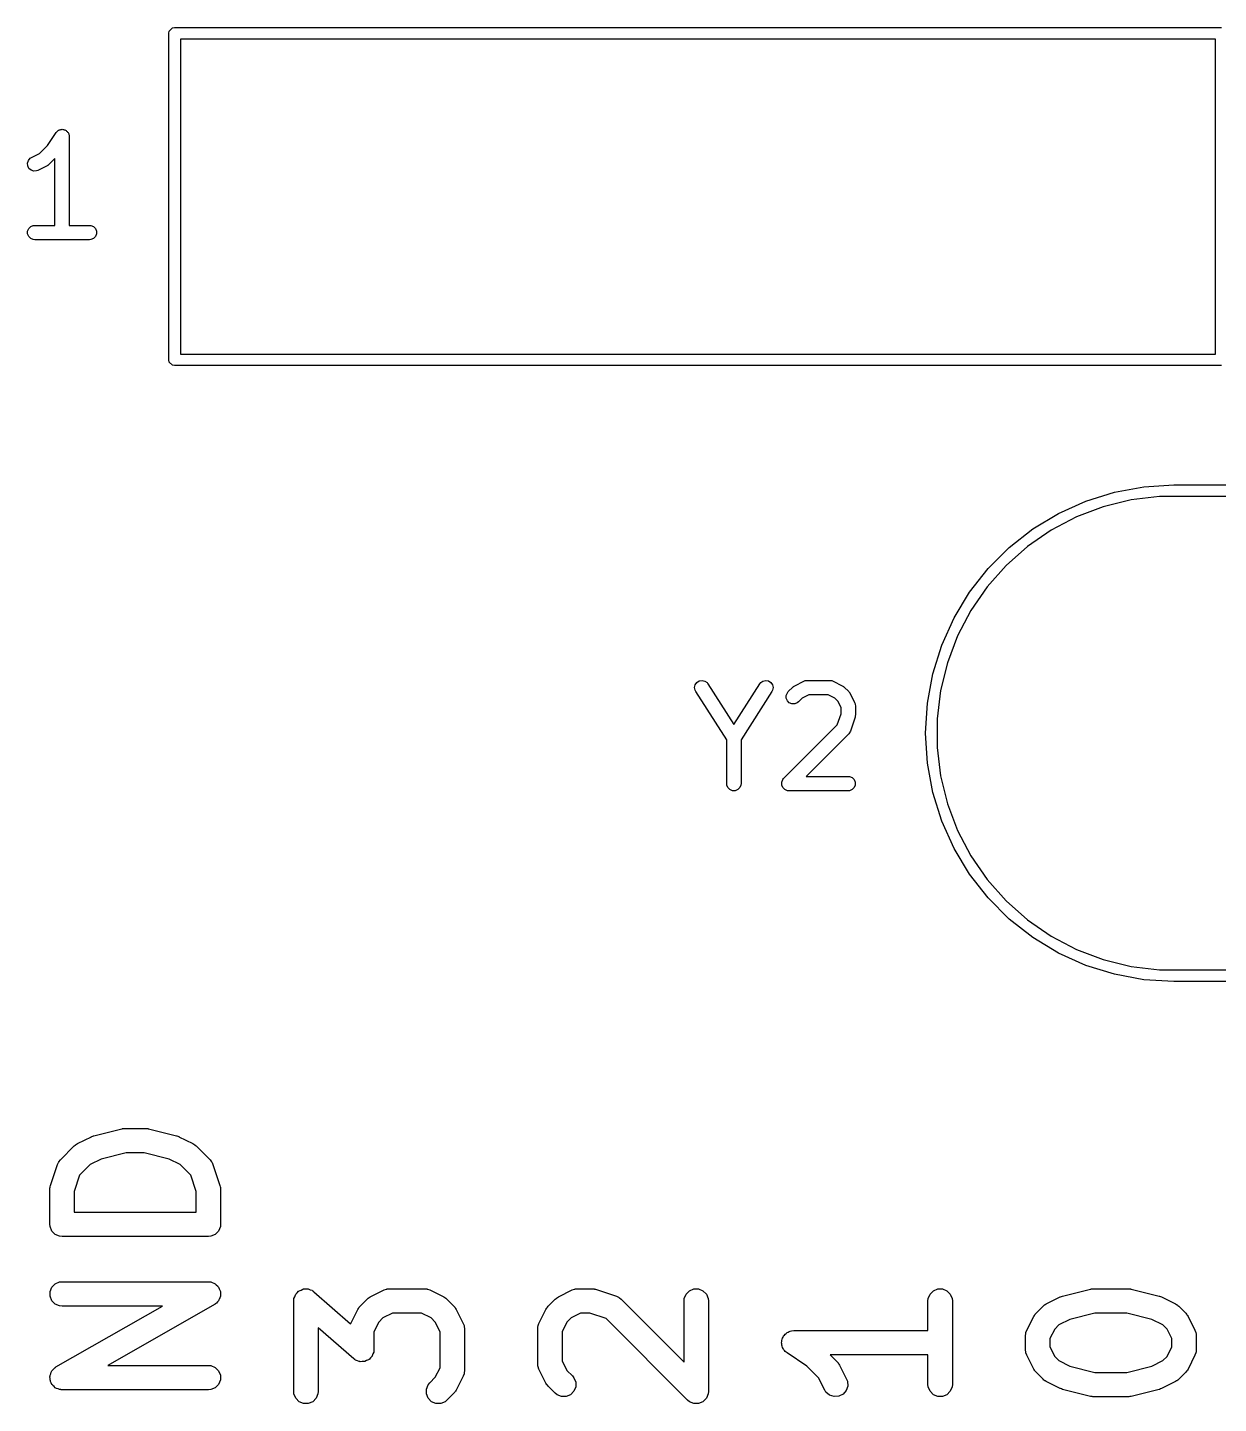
# Model space of a CAD drawing. Extents: x 0.05 to 1.97, y 0.05 to 3.57.
# Drawn here: x 0.603 to 1.091, y 0.795 to 1.359 of the extents above; entities that cross this region are included whole.
import ezdxf

# ---------------------------------------------------------------- set-up
doc = ezdxf.new("R2010")
doc.units = 0
doc.header["$MEASUREMENT"] = 0
doc.layers.add('BLACK', color=7, linetype='CONTINUOUS')

msp = doc.modelspace()

# ---------------------------------------------------------------- linework, layer by layer
at = {"layer": 'BLACK', "linetype": 'CONTINUOUS'}
for p, q in [((0.66102, 1.35693), (0.6612, 1.35783)), ((0.66102, 1.22307), (0.66102, 1.35693)), ((0.6612, 1.35783), (0.66248, 1.35911)), ((0.66248, 1.35911), (0.66339, 1.35929)), ((0.66339, 1.35929), (1.09252, 1.35929)), ((0.66575, 1.35457), (0.66575, 1.22543)), ((1.09016, 1.35457), (0.66575, 1.35457)), ((1.09016, 1.22543), (1.09016, 1.35457)), ((0.61122, 1.31087), (0.61481, 1.31625)), ((0.61481, 1.31626), (0.61518, 1.3167)), ((0.61481, 1.31625), (0.61481, 1.31626)), ((0.61481, 1.31625), (0.61481, 1.31625)), ((0.61481, 1.31625), (0.61481, 1.31625)), ((0.61518, 1.3167), (0.61542, 1.31686)), ((0.61542, 1.31686), (0.61563, 1.31707)), ((0.61563, 1.31707), (0.61589, 1.31718)), ((0.61589, 1.31718), (0.61613, 1.31734)), ((0.61613, 1.31734), (0.61642, 1.3174)), ((0.61642, 1.3174), (0.61669, 1.31751)), ((0.61669, 1.31751), (0.61698, 1.31751)), ((0.61698, 1.31751), (0.61726, 1.31757)), ((0.61726, 1.31757), (0.61755, 1.31751)), ((0.61755, 1.31751), (0.61784, 1.31751)), ((0.61784, 1.31751), (0.61811, 1.3174)), ((0.61811, 1.3174), (0.61839, 1.31734)), ((0.61839, 1.31734), (0.61864, 1.31718)), ((0.61864, 1.31718), (0.61891, 1.31707)), ((0.61891, 1.31707), (0.61911, 1.31686)), ((0.61911, 1.31686), (0.61935, 1.3167)), ((0.61935, 1.3167), (0.61952, 1.31646)), ((0.61952, 1.31646), (0.61972, 1.31625)), ((0.61972, 1.31625), (0.61983, 1.31599)), ((0.61983, 1.31599), (0.61999, 1.31575)), ((0.61999, 1.31575), (0.62005, 1.31546)), ((0.62005, 1.31546), (0.62016, 1.31519)), ((0.62016, 1.31519), (0.62022, 1.31462)), ((0.62022, 1.31462), (0.62022, 1.31462)), ((0.62022, 1.31462), (0.62022, 1.31462)), ((0.62022, 1.31462), (0.62022, 1.31461)), ((0.62022, 1.31461), (0.62022, 1.2782)), ((0.60802, 1.30767), (0.61122, 1.31087)), ((0.60309, 1.30373), (0.60345, 1.30483)), ((0.60317, 1.30258), (0.60309, 1.30373)), ((0.60345, 1.30483), (0.60421, 1.3057)), ((0.60421, 1.3057), (0.6047, 1.30601)), ((0.6047, 1.30601), (0.60802, 1.30767)), ((0.61163, 1.30297), (0.61158, 1.30291)), ((0.61186, 1.30315), (0.61163, 1.30297)), ((0.61431, 1.30561), (0.61186, 1.30315)), ((0.61431, 1.2782), (0.61431, 1.30561)), ((0.60369, 1.30155), (0.60317, 1.30258)), ((0.60456, 1.3008), (0.60369, 1.30155)), ((0.60565, 1.30044), (0.60456, 1.3008)), ((0.6068, 1.30052), (0.60565, 1.30044)), ((0.60734, 1.30072), (0.6068, 1.30052)), ((0.61109, 1.3026), (0.60734, 1.30072)), ((0.61134, 1.30275), (0.61109, 1.3026)), ((0.61141, 1.30278), (0.61134, 1.30275)), ((0.61149, 1.30285), (0.61141, 1.30278)), ((0.61158, 1.30291), (0.61149, 1.30285)), ((0.60312, 1.27582), (0.60356, 1.27688)), ((0.60312, 1.27467), (0.60312, 1.27582)), ((0.60356, 1.27688), (0.60438, 1.2777)), ((0.60438, 1.2777), (0.60544, 1.27814)), ((0.60544, 1.27814), (0.60602, 1.2782)), ((0.60602, 1.2782), (0.61431, 1.2782)), ((0.62022, 1.2782), (0.62852, 1.2782)), ((0.62852, 1.2782), (0.62909, 1.27814)), ((0.62909, 1.27814), (0.63016, 1.2777)), ((0.63016, 1.2777), (0.63097, 1.27688)), ((0.63097, 1.27688), (0.63141, 1.27582)), ((0.63141, 1.27582), (0.63141, 1.27467)), ((0.60356, 1.2736), (0.60312, 1.27467)), ((0.60438, 1.27279), (0.60356, 1.2736)), ((0.60544, 1.27235), (0.60438, 1.27279)), ((0.60602, 1.27229), (0.60544, 1.27235)), ((0.62852, 1.27229), (0.60602, 1.27229)), ((0.62909, 1.27235), (0.62852, 1.27229)), ((0.63016, 1.27279), (0.62909, 1.27235)), ((0.63097, 1.2736), (0.63016, 1.27279)), ((0.63141, 1.27467), (0.63097, 1.2736)), ((0.66575, 1.22543), (1.09016, 1.22543)), ((0.6612, 1.22217), (0.66102, 1.22307)), ((0.66248, 1.22089), (0.6612, 1.22217)), ((0.66339, 1.22071), (0.66248, 1.22089)), ((1.09252, 1.22071), (0.66339, 1.22071)), ((1.03694, 1.16516), (1.04868, 1.16881)), ((1.04868, 1.16881), (1.06076, 1.17103)), ((1.06076, 1.17103), (1.07303, 1.17177)), ((1.07303, 1.17177), (1.31909, 1.17177)), ((1.02574, 1.16011), (1.03694, 1.16516)), ((1.04411, 1.16282), (1.03313, 1.15866)), ((1.05551, 1.16563), (1.04411, 1.16282)), ((1.06716, 1.16705), (1.05551, 1.16563)), ((1.07303, 1.16705), (1.06716, 1.16705)), ((1.31909, 1.16705), (1.07303, 1.16705)), ((1.01522, 1.15376), (1.02574, 1.16011)), ((1.03313, 1.15866), (1.02273, 1.1532)), ((1.00554, 1.14618), (1.01522, 1.15376)), ((1.02273, 1.1532), (1.01307, 1.14653)), ((0.99685, 1.13749), (1.00554, 1.14618)), ((1.01307, 1.14653), (1.00428, 1.13875)), ((0.98928, 1.12781), (0.99685, 1.13749)), ((1.00428, 1.13875), (0.9965, 1.12996)), ((0.9965, 1.12996), (0.98983, 1.1203)), ((0.98292, 1.1173), (0.98928, 1.12781)), ((0.97787, 1.10609), (0.98292, 1.1173)), ((0.98983, 1.1203), (0.98437, 1.1099)), ((0.97422, 1.09436), (0.97787, 1.10609)), ((0.98437, 1.1099), (0.98021, 1.09892)), ((0.972, 1.08227), (0.97422, 1.09436)), ((0.98021, 1.09892), (0.9774, 1.08753)), ((0.87659, 1.08877), (0.87684, 1.0899)), ((0.87679, 1.08764), (0.87659, 1.08877)), ((0.87684, 1.0899), (0.87751, 1.09084)), ((0.87751, 1.09084), (0.87848, 1.09146)), ((0.87848, 1.09146), (0.87961, 1.09166)), ((0.87961, 1.09166), (0.88074, 1.09141)), ((0.88074, 1.09141), (0.88168, 1.09075)), ((0.88168, 1.09075), (0.88204, 1.09029)), ((0.88204, 1.09029), (0.89267, 1.07359)), ((0.89267, 1.07359), (0.9033, 1.09029)), ((0.9033, 1.09029), (0.90366, 1.09075)), ((0.90366, 1.09075), (0.9046, 1.09141)), ((0.9046, 1.09141), (0.90573, 1.09166)), ((0.90573, 1.09166), (0.90686, 1.09146)), ((0.90686, 1.09146), (0.90783, 1.09084)), ((0.90783, 1.09084), (0.9085, 1.0899)), ((0.9085, 1.0899), (0.90875, 1.08877)), ((0.90875, 1.08877), (0.90855, 1.08764)), ((0.91495, 1.08705), (0.91683, 1.08892)), ((0.91683, 1.08892), (0.91705, 1.08911)), ((0.91705, 1.08911), (0.91711, 1.08917)), ((0.91711, 1.08917), (0.91719, 1.08922)), ((0.91719, 1.08922), (0.91728, 1.08929)), ((0.91728, 1.08929), (0.91735, 1.08932)), ((0.91735, 1.08932), (0.9176, 1.08947)), ((0.9176, 1.08947), (0.92135, 1.09135)), ((0.92135, 1.09135), (0.92189, 1.09156)), ((0.92189, 1.09156), (0.92199, 1.09156)), ((0.92199, 1.09156), (0.92209, 1.0916)), ((0.92209, 1.0916), (0.92267, 1.09166)), ((0.92267, 1.09166), (0.93204, 1.09166)), ((0.93204, 1.09166), (0.93262, 1.0916)), ((0.93262, 1.0916), (0.93271, 1.09156)), ((0.93271, 1.09156), (0.93282, 1.09156)), ((0.93282, 1.09156), (0.93336, 1.09135)), ((0.93336, 1.09135), (0.93711, 1.08947)), ((0.93711, 1.08947), (0.93736, 1.08932)), ((0.93736, 1.08932), (0.93743, 1.08929)), ((0.93743, 1.08929), (0.93751, 1.08922)), ((0.93751, 1.08922), (0.9376, 1.08917)), ((0.9376, 1.08917), (0.93765, 1.08911)), ((0.93765, 1.08911), (0.93788, 1.08892)), ((0.93788, 1.08892), (0.93975, 1.08705)), ((0.87706, 1.08712), (0.87679, 1.08764)), ((0.88972, 1.06723), (0.87706, 1.08712)), ((0.90828, 1.08712), (0.89562, 1.06723)), ((0.90855, 1.08764), (0.90828, 1.08712)), ((0.91415, 1.08553), (0.91459, 1.0866)), ((0.91415, 1.08438), (0.91415, 1.08553)), ((0.91459, 1.08332), (0.91415, 1.08438)), ((0.91459, 1.0866), (0.91495, 1.08705)), ((0.9154, 1.0825), (0.91459, 1.08332)), ((0.92067, 1.08441), (0.91913, 1.08287)), ((0.92336, 1.08576), (0.92067, 1.08441)), ((0.93134, 1.08576), (0.92336, 1.08576)), ((0.93404, 1.08441), (0.93134, 1.08576)), ((0.93524, 1.08321), (0.93404, 1.08441)), ((0.93659, 1.08051), (0.93524, 1.08321)), ((0.93975, 1.08705), (0.93994, 1.08682)), ((0.93994, 1.08682), (0.94, 1.08677)), ((0.94, 1.08677), (0.94005, 1.08668)), ((0.94005, 1.08668), (0.94012, 1.0866)), ((0.94012, 1.0866), (0.94015, 1.08653)), ((0.94015, 1.08653), (0.94031, 1.08628)), ((0.94031, 1.08628), (0.94218, 1.08253)), ((0.9774, 1.08753), (0.97598, 1.07587)), ((0.91647, 1.08206), (0.9154, 1.0825)), ((0.91762, 1.08206), (0.91647, 1.08206)), ((0.91868, 1.0825), (0.91762, 1.08206)), ((0.91913, 1.08287), (0.91868, 1.0825)), ((0.93508, 1.07343), (0.93659, 1.07794)), ((0.93659, 1.07794), (0.93659, 1.08051)), ((0.94218, 1.08253), (0.94239, 1.08199)), ((0.94239, 1.08199), (0.94239, 1.08188)), ((0.94239, 1.08188), (0.94243, 1.08178)), ((0.94243, 1.08178), (0.94249, 1.08121)), ((0.94249, 1.07746), (0.94246, 1.07717)), ((0.94249, 1.08121), (0.94249, 1.07746)), ((0.97126, 1.07), (0.972, 1.08227)), ((0.91308, 1.05143), (0.93508, 1.07343)), ((0.94234, 1.07653), (0.94047, 1.0709)), ((0.9424, 1.07681), (0.94234, 1.07653)), ((0.94243, 1.07688), (0.9424, 1.07681)), ((0.94245, 1.07699), (0.94243, 1.07688)), ((0.94247, 1.07709), (0.94245, 1.07699)), ((0.94246, 1.07717), (0.94247, 1.07709)), ((0.97598, 1.07587), (0.97598, 1.06413)), ((0.88972, 1.04934), (0.88972, 1.06723)), ((0.89562, 1.06723), (0.89562, 1.04934)), ((0.93975, 1.06975), (0.9223, 1.05229)), ((0.94012, 1.07019), (0.93975, 1.06975)), ((0.94016, 1.07029), (0.94012, 1.07019)), ((0.94023, 1.07037), (0.94016, 1.07029)), ((0.94047, 1.0709), (0.94023, 1.07037)), ((0.972, 1.05773), (0.97126, 1.07)), ((0.97598, 1.06413), (0.9774, 1.05247)), ((0.97422, 1.04564), (0.972, 1.05773)), ((0.88977, 1.04876), (0.88972, 1.04934)), ((0.89562, 1.04934), (0.89557, 1.04876)), ((0.91227, 1.04991), (0.91271, 1.05098)), ((0.91227, 1.04876), (0.91227, 1.04991)), ((0.91271, 1.05098), (0.91308, 1.05143)), ((0.9223, 1.05229), (0.93954, 1.05229)), ((0.93954, 1.05229), (0.94011, 1.05223)), ((0.94011, 1.05223), (0.94118, 1.05179)), ((0.94118, 1.05179), (0.94199, 1.05098)), ((0.94199, 1.05098), (0.94243, 1.04991)), ((0.94243, 1.04991), (0.94243, 1.04876)), ((0.9774, 1.05247), (0.98021, 1.04108)), ((0.89021, 1.0477), (0.88977, 1.04876)), ((0.89103, 1.04688), (0.89021, 1.0477)), ((0.89209, 1.04644), (0.89103, 1.04688)), ((0.89325, 1.04644), (0.89209, 1.04644)), ((0.89431, 1.04688), (0.89325, 1.04644)), ((0.89512, 1.0477), (0.89431, 1.04688)), ((0.89557, 1.04876), (0.89512, 1.0477)), ((0.91271, 1.0477), (0.91227, 1.04876)), ((0.91353, 1.04688), (0.91271, 1.0477)), ((0.91459, 1.04644), (0.91353, 1.04688)), ((0.91517, 1.04639), (0.91459, 1.04644)), ((0.93954, 1.04639), (0.91517, 1.04639)), ((0.94011, 1.04644), (0.93954, 1.04639)), ((0.94118, 1.04688), (0.94011, 1.04644)), ((0.94199, 1.0477), (0.94118, 1.04688)), ((0.94243, 1.04876), (0.94199, 1.0477)), ((0.97787, 1.03391), (0.97422, 1.04564)), ((0.98021, 1.04108), (0.98437, 1.0301)), ((0.98292, 1.0227), (0.97787, 1.03391)), ((0.98437, 1.0301), (0.98983, 1.0197)), ((0.98928, 1.01219), (0.98292, 1.0227)), ((0.98983, 1.0197), (0.9965, 1.01004)), ((0.99685, 1.00251), (0.98928, 1.01219)), ((0.9965, 1.01004), (1.00428, 1.00125)), ((1.00554, 0.99382), (0.99685, 1.00251)), ((1.00428, 1.00125), (1.01307, 0.99347)), ((1.01522, 0.98624), (1.00554, 0.99382)), ((1.01307, 0.99347), (1.02273, 0.9868)), ((1.02574, 0.97989), (1.01522, 0.98624)), ((1.02273, 0.9868), (1.03313, 0.98134)), ((1.03694, 0.97484), (1.02574, 0.97989)), ((1.03313, 0.98134), (1.04411, 0.97718)), ((1.04411, 0.97718), (1.05551, 0.97437)), ((1.04868, 0.97119), (1.03694, 0.97484)), ((1.06076, 0.96897), (1.04868, 0.97119)), ((1.05551, 0.97437), (1.06716, 0.97295)), ((1.06716, 0.97295), (1.07303, 0.97295)), ((1.07303, 0.97295), (1.31909, 0.97295)), ((1.07303, 0.96823), (1.06076, 0.96897)), ((1.31909, 0.96823), (1.07303, 0.96823)), ((0.62357, 0.90177), (0.62929, 0.90462)), ((0.62929, 0.90462), (0.62936, 0.90465)), ((0.62936, 0.90465), (0.62939, 0.90467)), ((0.62939, 0.90467), (0.6298, 0.90482)), ((0.6298, 0.90482), (0.6302, 0.90497)), ((0.6302, 0.90497), (0.63024, 0.90498)), ((0.63024, 0.90498), (0.63031, 0.905)), ((0.63031, 0.905), (0.64174, 0.90786)), ((0.64174, 0.90786), (0.64191, 0.90788)), ((0.64191, 0.90788), (0.64198, 0.90791)), ((0.64198, 0.90791), (0.64234, 0.90795)), ((0.64234, 0.90795), (0.64271, 0.908)), ((0.64271, 0.908), (0.64278, 0.90799)), ((0.64278, 0.90799), (0.64295, 0.90801)), ((0.64295, 0.90801), (0.65152, 0.90801)), ((0.65152, 0.90801), (0.65169, 0.90799)), ((0.65169, 0.90799), (0.65177, 0.908)), ((0.65177, 0.908), (0.65213, 0.90795)), ((0.65213, 0.90795), (0.6525, 0.90791)), ((0.6525, 0.90791), (0.65257, 0.90788)), ((0.65257, 0.90788), (0.65274, 0.90786)), ((0.65274, 0.90786), (0.66416, 0.905)), ((0.66416, 0.905), (0.66424, 0.90498)), ((0.66424, 0.90498), (0.66427, 0.90497)), ((0.66427, 0.90497), (0.66468, 0.90482)), ((0.66468, 0.90482), (0.66509, 0.90467)), ((0.66509, 0.90467), (0.66512, 0.90465)), ((0.66512, 0.90465), (0.66519, 0.90462)), ((0.66519, 0.90462), (0.6709, 0.90177)), ((0.61656, 0.89511), (0.62227, 0.90083)), ((0.62227, 0.90083), (0.62266, 0.90114)), ((0.62266, 0.90114), (0.62274, 0.90124)), ((0.62274, 0.90124), (0.62289, 0.90134)), ((0.62289, 0.90134), (0.62303, 0.90145)), ((0.62303, 0.90145), (0.62315, 0.9015)), ((0.62315, 0.9015), (0.62357, 0.90177)), ((0.64357, 0.89801), (0.63327, 0.89543)), ((0.65091, 0.89801), (0.64357, 0.89801)), ((0.66121, 0.89543), (0.65091, 0.89801)), ((0.6709, 0.90177), (0.67132, 0.9015)), ((0.67132, 0.9015), (0.67144, 0.90145)), ((0.67144, 0.90145), (0.67158, 0.90134)), ((0.67158, 0.90134), (0.67173, 0.90124)), ((0.67173, 0.90124), (0.67182, 0.90114)), ((0.67182, 0.90114), (0.6722, 0.90083)), ((0.6722, 0.90083), (0.67792, 0.89511)), ((0.61249, 0.88459), (0.61535, 0.89316)), ((0.61535, 0.89316), (0.61575, 0.89406)), ((0.61575, 0.89406), (0.61587, 0.89419)), ((0.61587, 0.89419), (0.61594, 0.89436)), ((0.61594, 0.89436), (0.61656, 0.89511)), ((0.62877, 0.89318), (0.62446, 0.88888)), ((0.63327, 0.89543), (0.62877, 0.89318)), ((0.6657, 0.89318), (0.66121, 0.89543)), ((0.67001, 0.88888), (0.6657, 0.89318)), ((0.67792, 0.89511), (0.67854, 0.89436)), ((0.67854, 0.89436), (0.67861, 0.89419)), ((0.67861, 0.89419), (0.67872, 0.89406)), ((0.67872, 0.89406), (0.67912, 0.89316)), ((0.67912, 0.89316), (0.68198, 0.88459)), ((0.62446, 0.88888), (0.62224, 0.8822)), ((0.67224, 0.8822), (0.67001, 0.88888)), ((0.61224, 0.88301), (0.61229, 0.8835)), ((0.61224, 0.86872), (0.61224, 0.88301)), ((0.61228, 0.88363), (0.61232, 0.88381)), ((0.61229, 0.8835), (0.61228, 0.88363)), ((0.61232, 0.88381), (0.61233, 0.88398)), ((0.61233, 0.88398), (0.61238, 0.8841)), ((0.61238, 0.8841), (0.61249, 0.88459)), ((0.62224, 0.8822), (0.62224, 0.87372)), ((0.67224, 0.87372), (0.67224, 0.8822)), ((0.68198, 0.88459), (0.68209, 0.8841)), ((0.68209, 0.8841), (0.68214, 0.88398)), ((0.68214, 0.88398), (0.68216, 0.88381)), ((0.68216, 0.88381), (0.6822, 0.88363)), ((0.6822, 0.88363), (0.68219, 0.8835)), ((0.68219, 0.8835), (0.68224, 0.88301)), ((0.68224, 0.88301), (0.68224, 0.86872)), ((0.61233, 0.86775), (0.61224, 0.86872)), ((0.62224, 0.87372), (0.67224, 0.87372)), ((0.68224, 0.86872), (0.68214, 0.86775)), ((0.61308, 0.86594), (0.61233, 0.86775)), ((0.61446, 0.86456), (0.61308, 0.86594)), ((0.61626, 0.86382), (0.61446, 0.86456)), ((0.61724, 0.86372), (0.61626, 0.86382)), ((0.67724, 0.86372), (0.61724, 0.86372)), ((0.67821, 0.86382), (0.67724, 0.86372)), ((0.68001, 0.86456), (0.67821, 0.86382)), ((0.68139, 0.86594), (0.68001, 0.86456)), ((0.68214, 0.86775), (0.68139, 0.86594)), ((0.61233, 0.84113), (0.61308, 0.84293)), ((0.61233, 0.83917), (0.61233, 0.84113)), ((0.61308, 0.84293), (0.61446, 0.84431)), ((0.61446, 0.84431), (0.61626, 0.84505)), ((0.61626, 0.84505), (0.61724, 0.84515)), ((0.61724, 0.84515), (0.67724, 0.84515)), ((0.67724, 0.84515), (0.67749, 0.84513)), ((0.67749, 0.84513), (0.67759, 0.84514)), ((0.67759, 0.84514), (0.67771, 0.8451)), ((0.67771, 0.8451), (0.67821, 0.84505)), ((0.67821, 0.84505), (0.67883, 0.8448)), ((0.67883, 0.8448), (0.67947, 0.84462)), ((0.67947, 0.84462), (0.67972, 0.84443)), ((0.67972, 0.84443), (0.68001, 0.84431)), ((0.68001, 0.84431), (0.68049, 0.84384)), ((0.68049, 0.84384), (0.68101, 0.84343)), ((0.68101, 0.84343), (0.68117, 0.84315)), ((0.68117, 0.84315), (0.68139, 0.84293)), ((0.68139, 0.84293), (0.68165, 0.84231)), ((0.68165, 0.84231), (0.68198, 0.84174)), ((0.68198, 0.84174), (0.68202, 0.84142)), ((0.68202, 0.84142), (0.68214, 0.84113)), ((0.68214, 0.84113), (0.68214, 0.84046)), ((0.68214, 0.84046), (0.68222, 0.8398)), ((0.71308, 0.84007), (0.71365, 0.84065)), ((0.71365, 0.84065), (0.71419, 0.84126)), ((0.71419, 0.84126), (0.71434, 0.84133)), ((0.71434, 0.84133), (0.71446, 0.84145)), ((0.71446, 0.84145), (0.71521, 0.84176)), ((0.71521, 0.84176), (0.71594, 0.84212)), ((0.71594, 0.84212), (0.71611, 0.84213)), ((0.71611, 0.84213), (0.71626, 0.8422)), ((0.71626, 0.8422), (0.71707, 0.8422)), ((0.71707, 0.8422), (0.71788, 0.84225)), ((0.71788, 0.84225), (0.71804, 0.8422)), ((0.71804, 0.8422), (0.71821, 0.8422)), ((0.71821, 0.8422), (0.71896, 0.84189)), ((0.71896, 0.84189), (0.71973, 0.84163)), ((0.71973, 0.84163), (0.71993, 0.84149)), ((0.71993, 0.84149), (0.72001, 0.84145)), ((0.72001, 0.84145), (0.72011, 0.84136)), ((0.72011, 0.84136), (0.72053, 0.84106)), ((0.72053, 0.84106), (0.73555, 0.82791)), ((0.74357, 0.83891), (0.74929, 0.84177)), ((0.74929, 0.84177), (0.7502, 0.84212)), ((0.7502, 0.84212), (0.75038, 0.84213)), ((0.75038, 0.84213), (0.75055, 0.8422)), ((0.75055, 0.8422), (0.75152, 0.84229)), ((0.75152, 0.84229), (0.76581, 0.84229)), ((0.76581, 0.84229), (0.76678, 0.8422)), ((0.76678, 0.8422), (0.76695, 0.84213)), ((0.76695, 0.84213), (0.76713, 0.84212)), ((0.76713, 0.84212), (0.76804, 0.84177)), ((0.76804, 0.84177), (0.77376, 0.83891)), ((0.82072, 0.83891), (0.82643, 0.84177)), ((0.82643, 0.84177), (0.82735, 0.84212)), ((0.82735, 0.84212), (0.82752, 0.84213)), ((0.82752, 0.84213), (0.82769, 0.8422)), ((0.82769, 0.8422), (0.82867, 0.84229)), ((0.82867, 0.84229), (0.83438, 0.84229)), ((0.83438, 0.84229), (0.83487, 0.84224)), ((0.83487, 0.84224), (0.83501, 0.84225)), ((0.83501, 0.84225), (0.83518, 0.84221)), ((0.83518, 0.84221), (0.83536, 0.8422)), ((0.83536, 0.8422), (0.83548, 0.84215)), ((0.83548, 0.84215), (0.83596, 0.84204)), ((0.83596, 0.84204), (0.84453, 0.83918)), ((0.87308, 0.84007), (0.87446, 0.84145)), ((0.87446, 0.84145), (0.87626, 0.8422)), ((0.87626, 0.8422), (0.87821, 0.8422)), ((0.87821, 0.8422), (0.88001, 0.84145)), ((0.88001, 0.84145), (0.88139, 0.84007)), ((0.97308, 0.84007), (0.97446, 0.84145)), ((0.97446, 0.84145), (0.97626, 0.8422)), ((0.97626, 0.8422), (0.97821, 0.8422)), ((0.97821, 0.8422), (0.98001, 0.84145)), ((0.98001, 0.84145), (0.98139, 0.84007)), ((1.02745, 0.83929), (1.03888, 0.84214)), ((1.03888, 0.84214), (1.03905, 0.84217)), ((1.03905, 0.84217), (1.03912, 0.8422)), ((1.03912, 0.8422), (1.03949, 0.84223)), ((1.03949, 0.84223), (1.03985, 0.84229)), ((1.03985, 0.84229), (1.03992, 0.84228)), ((1.03992, 0.84228), (1.04009, 0.84229)), ((1.04009, 0.84229), (1.05438, 0.84229)), ((1.05438, 0.84229), (1.05455, 0.84228)), ((1.05455, 0.84228), (1.05462, 0.84229)), ((1.05462, 0.84229), (1.05499, 0.84223)), ((1.05499, 0.84223), (1.05536, 0.8422)), ((1.05536, 0.8422), (1.05542, 0.84217)), ((1.05542, 0.84217), (1.05559, 0.84214)), ((1.05559, 0.84214), (1.06702, 0.83929)), ((0.61308, 0.83737), (0.61233, 0.83917)), ((0.61446, 0.83599), (0.61308, 0.83737)), ((0.61626, 0.83525), (0.61446, 0.83599)), ((0.61476, 0.81021), (0.65841, 0.83515)), ((0.61724, 0.83515), (0.61626, 0.83525)), ((0.65841, 0.83515), (0.61724, 0.83515)), ((0.67972, 0.83581), (0.63606, 0.81086)), ((0.67992, 0.83596), (0.67972, 0.83581)), ((0.68001, 0.83599), (0.67992, 0.83596)), ((0.68011, 0.83609), (0.68001, 0.83599)), ((0.68052, 0.83638), (0.68011, 0.83609)), ((0.68092, 0.8369), (0.68052, 0.83638)), ((0.68139, 0.83737), (0.68092, 0.8369)), ((0.68152, 0.83767), (0.68139, 0.83737)), ((0.68171, 0.83792), (0.68152, 0.83767)), ((0.68189, 0.83856), (0.68171, 0.83792)), ((0.68214, 0.83917), (0.68189, 0.83856)), ((0.68222, 0.8398), (0.68214, 0.83949)), ((0.68214, 0.83949), (0.68214, 0.83917)), ((0.71224, 0.83729), (0.71229, 0.83781)), ((0.71224, 0.80015), (0.71224, 0.83729)), ((0.71228, 0.83794), (0.71231, 0.83803)), ((0.71229, 0.83781), (0.71228, 0.83794)), ((0.71231, 0.83803), (0.71233, 0.83827)), ((0.71233, 0.83827), (0.71264, 0.83902)), ((0.71264, 0.83902), (0.7129, 0.83979)), ((0.7129, 0.83979), (0.71302, 0.83992)), ((0.71302, 0.83992), (0.71308, 0.84007)), ((0.7391, 0.83473), (0.73942, 0.83511)), ((0.73942, 0.83511), (0.74227, 0.83797)), ((0.74227, 0.83797), (0.74266, 0.83829)), ((0.74266, 0.83829), (0.74274, 0.83839)), ((0.74274, 0.83839), (0.74289, 0.83848)), ((0.74289, 0.83848), (0.74303, 0.83859)), ((0.74303, 0.83859), (0.74315, 0.83864)), ((0.74315, 0.83864), (0.74357, 0.83891)), ((0.77376, 0.83891), (0.77418, 0.83864)), ((0.77418, 0.83864), (0.7743, 0.83859)), ((0.7743, 0.83859), (0.77444, 0.83848)), ((0.77444, 0.83848), (0.77459, 0.83839)), ((0.77459, 0.83839), (0.77467, 0.83829)), ((0.77467, 0.83829), (0.77506, 0.83797)), ((0.77506, 0.83797), (0.77792, 0.83511)), ((0.77792, 0.83511), (0.77823, 0.83473)), ((0.81624, 0.83473), (0.81656, 0.83511)), ((0.81656, 0.83511), (0.81942, 0.83797)), ((0.81942, 0.83797), (0.8198, 0.83829)), ((0.8198, 0.83829), (0.81989, 0.83839)), ((0.81989, 0.83839), (0.82004, 0.83848)), ((0.82004, 0.83848), (0.82017, 0.83859)), ((0.82017, 0.83859), (0.8203, 0.83864)), ((0.8203, 0.83864), (0.82072, 0.83891)), ((0.84453, 0.83918), (0.84543, 0.83878)), ((0.84543, 0.83878), (0.84556, 0.83866)), ((0.84556, 0.83866), (0.84573, 0.83859)), ((0.84573, 0.83859), (0.84649, 0.83797)), ((0.84649, 0.83797), (0.87224, 0.81222)), ((0.87224, 0.83729), (0.87233, 0.83827)), ((0.87224, 0.81222), (0.87224, 0.83729)), ((0.87233, 0.83827), (0.87308, 0.84007)), ((0.88139, 0.84007), (0.88214, 0.83827)), ((0.88214, 0.83827), (0.88224, 0.83729)), ((0.88224, 0.83729), (0.88224, 0.80015)), ((0.97224, 0.83729), (0.97233, 0.83827)), ((0.97224, 0.82515), (0.97224, 0.83729)), ((0.97233, 0.83827), (0.97308, 0.84007)), ((0.98139, 0.84007), (0.98214, 0.83827)), ((0.98214, 0.83827), (0.98224, 0.83729)), ((0.98224, 0.83729), (0.98224, 0.80301)), ((1.01656, 0.83226), (1.01942, 0.83511)), ((1.01942, 0.83511), (1.0198, 0.83543)), ((1.0198, 0.83543), (1.01989, 0.83553)), ((1.01989, 0.83553), (1.02004, 0.83562)), ((1.02004, 0.83562), (1.02017, 0.83574)), ((1.02017, 0.83574), (1.0203, 0.83579)), ((1.0203, 0.83579), (1.02072, 0.83605)), ((1.02072, 0.83605), (1.02643, 0.83891)), ((1.02643, 0.83891), (1.0265, 0.83894)), ((1.0265, 0.83894), (1.02653, 0.83896)), ((1.02653, 0.83896), (1.02694, 0.8391)), ((1.02694, 0.8391), (1.02735, 0.83926)), ((1.02735, 0.83926), (1.02738, 0.83926)), ((1.02738, 0.83926), (1.02745, 0.83929)), ((1.06702, 0.83929), (1.06709, 0.83926)), ((1.06709, 0.83926), (1.06713, 0.83926)), ((1.06713, 0.83926), (1.06753, 0.8391)), ((1.06753, 0.8391), (1.06794, 0.83896)), ((1.06794, 0.83896), (1.06797, 0.83894)), ((1.06797, 0.83894), (1.06804, 0.83891)), ((1.06804, 0.83891), (1.07376, 0.83605)), ((1.07376, 0.83605), (1.07418, 0.83579)), ((1.07418, 0.83579), (1.0743, 0.83574)), ((1.0743, 0.83574), (1.07444, 0.83562)), ((1.07444, 0.83562), (1.07459, 0.83553)), ((1.07459, 0.83553), (1.07467, 0.83543)), ((1.07467, 0.83543), (1.07506, 0.83511)), ((1.07506, 0.83511), (1.07792, 0.83226)), ((0.73562, 0.8281), (0.73848, 0.83381)), ((0.73848, 0.83381), (0.73874, 0.83423)), ((0.73874, 0.83423), (0.73879, 0.83436)), ((0.73879, 0.83436), (0.73891, 0.83449)), ((0.73891, 0.83449), (0.739, 0.83464)), ((0.739, 0.83464), (0.7391, 0.83473)), ((0.74877, 0.83033), (0.74706, 0.82862)), ((0.7527, 0.83229), (0.74877, 0.83033)), ((0.76463, 0.83229), (0.7527, 0.83229)), ((0.76856, 0.83033), (0.76463, 0.83229)), ((0.77027, 0.82862), (0.76856, 0.83033)), ((0.77823, 0.83473), (0.77833, 0.83464)), ((0.77833, 0.83464), (0.77842, 0.83449)), ((0.77842, 0.83449), (0.77854, 0.83436)), ((0.77854, 0.83436), (0.77859, 0.83423)), ((0.77859, 0.83423), (0.77885, 0.83381)), ((0.77885, 0.83381), (0.78171, 0.8281)), ((0.81276, 0.8281), (0.81562, 0.83381)), ((0.81562, 0.83381), (0.81589, 0.83423)), ((0.81589, 0.83423), (0.81594, 0.83436)), ((0.81594, 0.83436), (0.81605, 0.83449)), ((0.81605, 0.83449), (0.81614, 0.83464)), ((0.81614, 0.83464), (0.81624, 0.83473)), ((0.82591, 0.83033), (0.8242, 0.82862)), ((0.82985, 0.83229), (0.82591, 0.83033)), ((0.83357, 0.83229), (0.82985, 0.83229)), ((0.84025, 0.83007), (0.83357, 0.83229)), ((0.8737, 0.79661), (0.84025, 0.83007)), ((1.01276, 0.82524), (1.01562, 0.83096)), ((1.01562, 0.83096), (1.01589, 0.83138)), ((1.01589, 0.83138), (1.01594, 0.8315)), ((1.01594, 0.8315), (1.01605, 0.83164)), ((1.01605, 0.83164), (1.01614, 0.83179)), ((1.01614, 0.83179), (1.01624, 0.83187)), ((1.01624, 0.83187), (1.01656, 0.83226)), ((1.03041, 0.82972), (1.02591, 0.82747)), ((1.04071, 0.83229), (1.03041, 0.82972)), ((1.05376, 0.83229), (1.04071, 0.83229)), ((1.06406, 0.82972), (1.05376, 0.83229)), ((1.06856, 0.82747), (1.06406, 0.82972)), ((1.07792, 0.83226), (1.07823, 0.83187)), ((1.07823, 0.83187), (1.07833, 0.83179)), ((1.07833, 0.83179), (1.07842, 0.83164)), ((1.07842, 0.83164), (1.07854, 0.8315)), ((1.07854, 0.8315), (1.07859, 0.83138)), ((1.07859, 0.83138), (1.07885, 0.83096)), ((1.07885, 0.83096), (1.08171, 0.82524)), ((0.7368, 0.81353), (0.72224, 0.82627)), ((0.72224, 0.82627), (0.72224, 0.80015)), ((0.73555, 0.82791), (0.73562, 0.8281)), ((0.74706, 0.82862), (0.74509, 0.82468)), ((0.74509, 0.82468), (0.74509, 0.81729)), ((0.77224, 0.82468), (0.77027, 0.82862)), ((0.77224, 0.8099), (0.77224, 0.82468)), ((0.78171, 0.8281), (0.78206, 0.82719)), ((0.78206, 0.82719), (0.78207, 0.82701)), ((0.78207, 0.82701), (0.78214, 0.82684)), ((0.78214, 0.82684), (0.78224, 0.82586)), ((0.78224, 0.82586), (0.78224, 0.80872)), ((0.81224, 0.82586), (0.81233, 0.82684)), ((0.81224, 0.81158), (0.81224, 0.82586)), ((0.81233, 0.82684), (0.8124, 0.82701)), ((0.8124, 0.82701), (0.81241, 0.82719)), ((0.81241, 0.82719), (0.81276, 0.8281)), ((0.8242, 0.82862), (0.82224, 0.82468)), ((0.82224, 0.82468), (0.82224, 0.81276)), ((0.91343, 0.82327), (0.9137, 0.82368)), ((0.9137, 0.82368), (0.91411, 0.82396)), ((0.91411, 0.82396), (0.91446, 0.82431)), ((0.91446, 0.82431), (0.91491, 0.8245)), ((0.91491, 0.8245), (0.91532, 0.82477)), ((0.91532, 0.82477), (0.9158, 0.82486)), ((0.9158, 0.82486), (0.91626, 0.82505)), ((0.91626, 0.82505), (0.91723, 0.82515)), ((0.91723, 0.82515), (0.91723, 0.82515)), ((0.91723, 0.82515), (0.91723, 0.82515)), ((0.91723, 0.82515), (0.91724, 0.82515)), ((0.91724, 0.82515), (0.97224, 0.82515)), ((1.01224, 0.82301), (1.01233, 0.82398)), ((1.01233, 0.82398), (1.0124, 0.82415)), ((1.0124, 0.82415), (1.01241, 0.82433)), ((1.01241, 0.82433), (1.01276, 0.82524)), ((1.0242, 0.82576), (1.02224, 0.82183)), ((1.02591, 0.82747), (1.0242, 0.82576)), ((1.07027, 0.82576), (1.06856, 0.82747)), ((1.07224, 0.82183), (1.07027, 0.82576)), ((1.08171, 0.82524), (1.08206, 0.82433)), ((1.08206, 0.82433), (1.08207, 0.82415)), ((1.08207, 0.82415), (1.08214, 0.82398)), ((1.08214, 0.82398), (1.08224, 0.82301)), ((0.91224, 0.82015), (0.91233, 0.82063)), ((0.91233, 0.81966), (0.91224, 0.82015)), ((0.91233, 0.82113), (0.91252, 0.82158)), ((0.91233, 0.82063), (0.91233, 0.82113)), ((0.91233, 0.81917), (0.91233, 0.81966)), ((0.91252, 0.81872), (0.91233, 0.81917)), ((0.91252, 0.82158), (0.91262, 0.82206)), ((0.91262, 0.81823), (0.91252, 0.81872)), ((0.91262, 0.82206), (0.91289, 0.82247)), ((0.91289, 0.81783), (0.91262, 0.81823)), ((0.91289, 0.82247), (0.91308, 0.82293)), ((0.91308, 0.82293), (0.91343, 0.82327)), ((1.01224, 0.81729), (1.01224, 0.82301)), ((1.02224, 0.82183), (1.02224, 0.81847)), ((1.02224, 0.81847), (1.0242, 0.81454)), ((1.07027, 0.81454), (1.07224, 0.81847)), ((1.07224, 0.81847), (1.07224, 0.82183)), ((1.08224, 0.82301), (1.08224, 0.81729)), ((0.73722, 0.81323), (0.7368, 0.81353)), ((0.73732, 0.81314), (0.73722, 0.81323)), ((0.7374, 0.8131), (0.73732, 0.81314)), ((0.7376, 0.81296), (0.7374, 0.8131)), ((0.73837, 0.8127), (0.7376, 0.81296)), ((0.73912, 0.81239), (0.73837, 0.8127)), ((0.73929, 0.81239), (0.73912, 0.81239)), ((0.73945, 0.81234), (0.73929, 0.81239)), ((0.74026, 0.81239), (0.73945, 0.81234)), ((0.74107, 0.81239), (0.74026, 0.81239)), ((0.74123, 0.81245), (0.74107, 0.81239)), ((0.74139, 0.81247), (0.74123, 0.81245)), ((0.74212, 0.81283), (0.74139, 0.81247)), ((0.74287, 0.81314), (0.74212, 0.81283)), ((0.74299, 0.81326), (0.74287, 0.81314)), ((0.74314, 0.81333), (0.74299, 0.81326)), ((0.74368, 0.81394), (0.74314, 0.81333)), ((0.74425, 0.81452), (0.74368, 0.81394)), ((0.74432, 0.81467), (0.74425, 0.81452)), ((0.74443, 0.8148), (0.74432, 0.81467)), ((0.74469, 0.81557), (0.74443, 0.8148)), ((0.745, 0.81632), (0.74469, 0.81557)), ((0.74502, 0.81656), (0.745, 0.81632)), ((0.74505, 0.81665), (0.74502, 0.81656)), ((0.74509, 0.81729), (0.74504, 0.81678)), ((0.74504, 0.81678), (0.74505, 0.81665)), ((0.82224, 0.81276), (0.8242, 0.80883)), ((0.91308, 0.81737), (0.91289, 0.81783)), ((0.91343, 0.81702), (0.91308, 0.81737)), ((0.91371, 0.81661), (0.91343, 0.81702)), ((0.91446, 0.816), (0.91371, 0.81661)), ((0.91446, 0.81599), (0.91446, 0.816)), ((0.92262, 0.81055), (0.91446, 0.81599)), ((0.91446, 0.81599), (0.91446, 0.81599)), ((0.91446, 0.81599), (0.91446, 0.81599)), ((0.97224, 0.81515), (0.93217, 0.81515)), ((0.93217, 0.81515), (0.93506, 0.81226)), ((0.93506, 0.81226), (0.93537, 0.81187)), ((0.97224, 0.80301), (0.97224, 0.81515)), ((1.01233, 0.81632), (1.01224, 0.81729)), ((1.0124, 0.81615), (1.01233, 0.81632)), ((1.01241, 0.81597), (1.0124, 0.81615)), ((1.01276, 0.81506), (1.01241, 0.81597)), ((1.01562, 0.80934), (1.01276, 0.81506)), ((1.0242, 0.81454), (1.02591, 0.81283)), ((1.02591, 0.81283), (1.03041, 0.81058)), ((1.06406, 0.81058), (1.06856, 0.81283)), ((1.06856, 0.81283), (1.07027, 0.81454)), ((1.08171, 0.81506), (1.07885, 0.80934)), ((1.08206, 0.81597), (1.08171, 0.81506)), ((1.08207, 0.81615), (1.08206, 0.81597)), ((1.08214, 0.81632), (1.08207, 0.81615)), ((1.08224, 0.81729), (1.08214, 0.81632)), ((0.61233, 0.80684), (0.61259, 0.80745)), ((0.61233, 0.80652), (0.61233, 0.80684)), ((0.61259, 0.80745), (0.61276, 0.8081)), ((0.61276, 0.8081), (0.61296, 0.80835)), ((0.61296, 0.80835), (0.61308, 0.80864)), ((0.61308, 0.80864), (0.61355, 0.80911)), ((0.61355, 0.80911), (0.61396, 0.80964)), ((0.61396, 0.80964), (0.61437, 0.80993)), ((0.61437, 0.80993), (0.61446, 0.81002)), ((0.61446, 0.81002), (0.61455, 0.81006)), ((0.61455, 0.81006), (0.61476, 0.81021)), ((0.63606, 0.81086), (0.67724, 0.81086)), ((0.67724, 0.81086), (0.67821, 0.81077)), ((0.67821, 0.81077), (0.68001, 0.81002)), ((0.68001, 0.81002), (0.68139, 0.80864)), ((0.68139, 0.80864), (0.68214, 0.80684)), ((0.68214, 0.80684), (0.68214, 0.80489)), ((0.77027, 0.80597), (0.77224, 0.8099)), ((0.78206, 0.8074), (0.78171, 0.80649)), ((0.78207, 0.80758), (0.78206, 0.8074)), ((0.78214, 0.80775), (0.78207, 0.80758)), ((0.78224, 0.80872), (0.78214, 0.80775)), ((0.81233, 0.8106), (0.81224, 0.81158)), ((0.8124, 0.81044), (0.81233, 0.8106)), ((0.81241, 0.81026), (0.8124, 0.81044)), ((0.81276, 0.80934), (0.81241, 0.81026)), ((0.81562, 0.80363), (0.81276, 0.80934)), ((0.8242, 0.80883), (0.82649, 0.80654)), ((0.92741, 0.80576), (0.92262, 0.81055)), ((0.93537, 0.81187), (0.93547, 0.81179)), ((0.93547, 0.81179), (0.93557, 0.81164)), ((0.93557, 0.81164), (0.93568, 0.8115)), ((0.93568, 0.8115), (0.93573, 0.81138)), ((0.93573, 0.81138), (0.93599, 0.81096)), ((0.93599, 0.81096), (0.93885, 0.80524)), ((1.01589, 0.80892), (1.01562, 0.80934)), ((1.01594, 0.8088), (1.01589, 0.80892)), ((1.01605, 0.80866), (1.01594, 0.8088)), ((1.01614, 0.80851), (1.01605, 0.80866)), ((1.01624, 0.80843), (1.01614, 0.80851)), ((1.01656, 0.80804), (1.01624, 0.80843)), ((1.01942, 0.80519), (1.01656, 0.80804)), ((1.03041, 0.81058), (1.04071, 0.80801)), ((1.04071, 0.80801), (1.05376, 0.80801)), ((1.05376, 0.80801), (1.06406, 0.81058)), ((1.07792, 0.80804), (1.07506, 0.80519)), ((1.07823, 0.80843), (1.07792, 0.80804)), ((1.07833, 0.80851), (1.07823, 0.80843)), ((1.07842, 0.80866), (1.07833, 0.80851)), ((1.07854, 0.8088), (1.07842, 0.80866)), ((1.07859, 0.80892), (1.07854, 0.8088)), ((1.07885, 0.80934), (1.07859, 0.80892)), ((0.61225, 0.80621), (0.61233, 0.80652)), ((0.61233, 0.80555), (0.61225, 0.80621)), ((0.61233, 0.80489), (0.61233, 0.80555)), ((0.61246, 0.80459), (0.61233, 0.80489)), ((0.6125, 0.80428), (0.61246, 0.80459)), ((0.61283, 0.8037), (0.6125, 0.80428)), ((0.61308, 0.80309), (0.61283, 0.8037)), ((0.61331, 0.80286), (0.61308, 0.80309)), ((0.61346, 0.80258), (0.61331, 0.80286)), ((0.61399, 0.80218), (0.61346, 0.80258)), ((0.61446, 0.80171), (0.61399, 0.80218)), ((0.61475, 0.80159), (0.61446, 0.80171)), ((0.61501, 0.80139), (0.61475, 0.80159)), ((0.61565, 0.80122), (0.61501, 0.80139)), ((0.61626, 0.80096), (0.61565, 0.80122)), ((0.61676, 0.80091), (0.61626, 0.80096)), ((0.67821, 0.80096), (0.67724, 0.80086)), ((0.68001, 0.80171), (0.67821, 0.80096)), ((0.68139, 0.80309), (0.68001, 0.80171)), ((0.68214, 0.80489), (0.68139, 0.80309)), ((0.76662, 0.80113), (0.76737, 0.80293)), ((0.76662, 0.79917), (0.76662, 0.80113)), ((0.76737, 0.80293), (0.76799, 0.80369)), ((0.76799, 0.80369), (0.77027, 0.80597)), ((0.78171, 0.80649), (0.77885, 0.80077)), ((0.81589, 0.80321), (0.81562, 0.80363)), ((0.81594, 0.80309), (0.81589, 0.80321)), ((0.81605, 0.80295), (0.81594, 0.80309)), ((0.81614, 0.8028), (0.81605, 0.80295)), ((0.81624, 0.80271), (0.81614, 0.8028)), ((0.81656, 0.80233), (0.81624, 0.80271)), ((0.81942, 0.79947), (0.81656, 0.80233)), ((0.82649, 0.80654), (0.82711, 0.80579)), ((0.82711, 0.80579), (0.82786, 0.80398)), ((0.82786, 0.80203), (0.82711, 0.80023)), ((0.82786, 0.80398), (0.82786, 0.80203)), ((0.92991, 0.80077), (0.92741, 0.80576)), ((0.93934, 0.80238), (0.93872, 0.80053)), ((0.93885, 0.80524), (0.9392, 0.80433)), ((0.9392, 0.80433), (0.93934, 0.80238)), ((0.97233, 0.80203), (0.97224, 0.80301)), ((0.97308, 0.80023), (0.97233, 0.80203)), ((0.98214, 0.80203), (0.98139, 0.80023)), ((0.98224, 0.80301), (0.98214, 0.80203)), ((1.0198, 0.80487), (1.01942, 0.80519)), ((1.01989, 0.80477), (1.0198, 0.80487)), ((1.02004, 0.80468), (1.01989, 0.80477)), ((1.02017, 0.80456), (1.02004, 0.80468)), ((1.0203, 0.80451), (1.02017, 0.80456)), ((1.02072, 0.80425), (1.0203, 0.80451)), ((1.02643, 0.80139), (1.02072, 0.80425)), ((1.0265, 0.80137), (1.02643, 0.80139)), ((1.02653, 0.80134), (1.0265, 0.80137)), ((1.02694, 0.8012), (1.02653, 0.80134)), ((1.02735, 0.80104), (1.02694, 0.8012)), ((1.02738, 0.80104), (1.02735, 0.80104)), ((1.02745, 0.80101), (1.02738, 0.80104)), ((1.03888, 0.79816), (1.02745, 0.80101)), ((1.06702, 0.80101), (1.05559, 0.79816)), ((1.06709, 0.80104), (1.06702, 0.80101)), ((1.06713, 0.80104), (1.06709, 0.80104)), ((1.06753, 0.8012), (1.06713, 0.80104)), ((1.06794, 0.80134), (1.06753, 0.8012)), ((1.06797, 0.80137), (1.06794, 0.80134)), ((1.06804, 0.80139), (1.06797, 0.80137)), ((1.07376, 0.80425), (1.06804, 0.80139)), ((1.07418, 0.80451), (1.07376, 0.80425)), ((1.0743, 0.80456), (1.07418, 0.80451)), ((1.07444, 0.80468), (1.0743, 0.80456)), ((1.07459, 0.80477), (1.07444, 0.80468)), ((1.07467, 0.80487), (1.07459, 0.80477)), ((1.07506, 0.80519), (1.07467, 0.80487)), ((0.61689, 0.80088), (0.61676, 0.80091)), ((0.61699, 0.80089), (0.61689, 0.80088)), ((0.61724, 0.80086), (0.61699, 0.80089)), ((0.67724, 0.80086), (0.61724, 0.80086)), ((0.71233, 0.79917), (0.71224, 0.80015)), ((0.71308, 0.79737), (0.71233, 0.79917)), ((0.71446, 0.79599), (0.71308, 0.79737)), ((0.71626, 0.79525), (0.71446, 0.79599)), ((0.72001, 0.79599), (0.71821, 0.79525)), ((0.72139, 0.79737), (0.72001, 0.79599)), ((0.72214, 0.79917), (0.72139, 0.79737)), ((0.72224, 0.80015), (0.72214, 0.79917)), ((0.76737, 0.79737), (0.76662, 0.79917)), ((0.76874, 0.79599), (0.76737, 0.79737)), ((0.77055, 0.79525), (0.76874, 0.79599)), ((0.7743, 0.79599), (0.7725, 0.79525)), ((0.77506, 0.79661), (0.7743, 0.79599)), ((0.77792, 0.79947), (0.77506, 0.79661)), ((0.77823, 0.79986), (0.77792, 0.79947)), ((0.77833, 0.79994), (0.77823, 0.79986)), ((0.77842, 0.80009), (0.77833, 0.79994)), ((0.77854, 0.80023), (0.77842, 0.80009)), ((0.77859, 0.80035), (0.77854, 0.80023)), ((0.77885, 0.80077), (0.77859, 0.80035)), ((0.82017, 0.79885), (0.81942, 0.79947)), ((0.82198, 0.7981), (0.82017, 0.79885)), ((0.82393, 0.7981), (0.82198, 0.7981)), ((0.82573, 0.79885), (0.82393, 0.7981)), ((0.82711, 0.80023), (0.82573, 0.79885)), ((0.87446, 0.79599), (0.8737, 0.79661)), ((0.87626, 0.79525), (0.87446, 0.79599)), ((0.88001, 0.79599), (0.87821, 0.79525)), ((0.88139, 0.79737), (0.88001, 0.79599)), ((0.88214, 0.79917), (0.88139, 0.79737)), ((0.88224, 0.80015), (0.88214, 0.79917)), ((0.88214, 0.79917), (0.88214, 0.79917)), ((0.93043, 0.79994), (0.92991, 0.80077)), ((0.9319, 0.79866), (0.93043, 0.79994)), ((0.93375, 0.79805), (0.9319, 0.79866)), ((0.9357, 0.79819), (0.93375, 0.79805)), ((0.93745, 0.79906), (0.9357, 0.79819)), ((0.93872, 0.80053), (0.93745, 0.79906)), ((0.97446, 0.79885), (0.97308, 0.80023)), ((0.97626, 0.7981), (0.97446, 0.79885)), ((0.97821, 0.7981), (0.97626, 0.7981)), ((0.98001, 0.79885), (0.97821, 0.7981)), ((0.98139, 0.80023), (0.98001, 0.79885)), ((1.03905, 0.79813), (1.03888, 0.79816)), ((1.03912, 0.7981), (1.03905, 0.79813)), ((1.03949, 0.79807), (1.03912, 0.7981)), ((1.03985, 0.79801), (1.03949, 0.79807)), ((1.03992, 0.79802), (1.03985, 0.79801)), ((1.04009, 0.79801), (1.03992, 0.79802)), ((1.05438, 0.79801), (1.04009, 0.79801)), ((1.05455, 0.79802), (1.05438, 0.79801)), ((1.05462, 0.79801), (1.05455, 0.79802)), ((1.05499, 0.79807), (1.05462, 0.79801)), ((1.05536, 0.7981), (1.05499, 0.79807)), ((1.05542, 0.79813), (1.05536, 0.7981)), ((1.05559, 0.79816), (1.05542, 0.79813)), ((0.71821, 0.79525), (0.71626, 0.79525)), ((0.7725, 0.79525), (0.77055, 0.79525)), ((0.87821, 0.79525), (0.87626, 0.79525)), ((0.87626, 0.79525), (0.87626, 0.79525)), ((0.87821, 0.79525), (0.87821, 0.79525))]:
    msp.add_line(p, q, dxfattribs=at)

doc.saveas('drawing.dxf')
